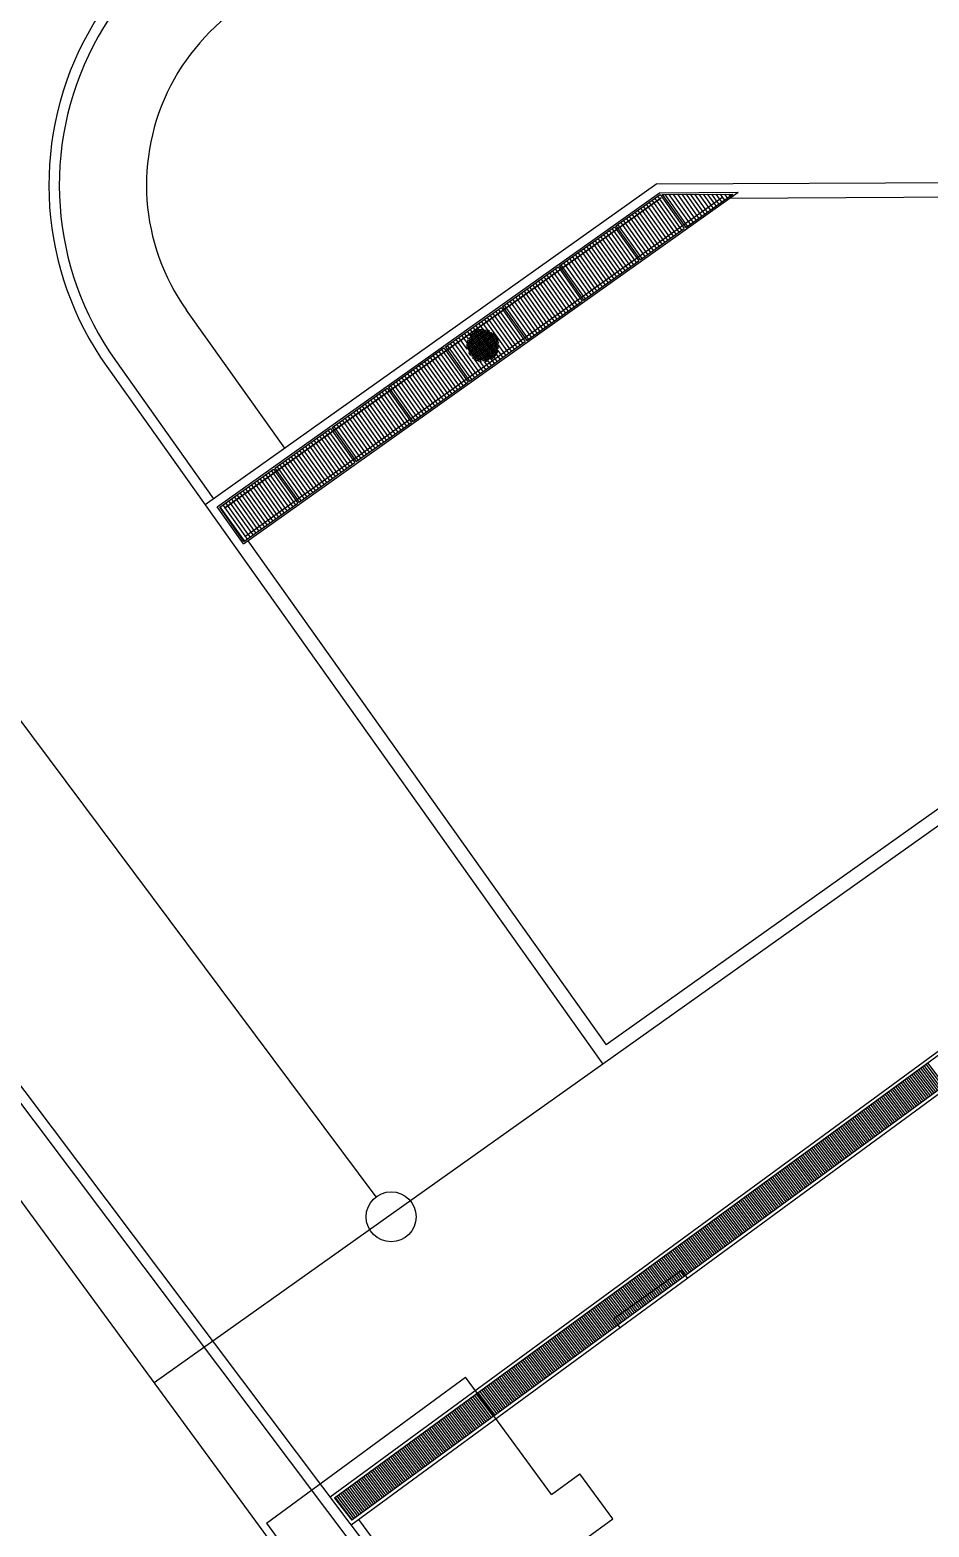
# Model space of a CAD drawing. Header units: metres. Extents: x 399 to 2240, y -1398 to 399.
# Drawn here: x 2168.47 to 2172.98, y -1037.61 to -1030.09 of the extents above; entities that cross this region are included whole.
import ezdxf

# ---------------------------------------------------------------- set-up
doc = ezdxf.new("R2010")
doc.units = ezdxf.units.M
doc.header["$MEASUREMENT"] = 0
doc.layers.add('ARQUITETURA', color=253, linetype='CONTINUOUS')

msp = doc.modelspace()

# ---------------------------------------------------------------- linework, layer by layer
at = {"layer": 'ARQUITETURA'}
for p, q in [((2170.20368, -1035.95348, 0), (2165.67214, -1029.88385, 0)), ((2164.44533, -1030.20438, 0), (2172.93398, -1041.48676, 0)), ((2164.48725, -1030.17278, 0), (2172.97619, -1041.45579, 0)), ((2171.61281, -1030.86649, 0), (2176.07075, -1030.84344, 0)), ((2171.61281, -1030.86649, 0), (2169.34499, -1032.47797, 0)), ((2169.40599, -1032.48829, 0), (2171.62687, -1030.91017, 0)), ((2169.53777, -1032.67374, 0), (2172.0225, -1030.90812, 0)), ((2171.4076, -1031.07672, 0), (2171.62969, -1030.91891, 0)), ((2171.62687, -1030.91017, 0), (2172.0225, -1030.90812, 0)), ((2171.62969, -1030.91891, 0), (2171.62972, -1030.91891, 0)), ((2171.62972, -1030.91891, 0), (2171.75135, -1031.09007, 0)), ((2171.64042, -1030.91885, 0), (2171.99488, -1030.91702, 0)), ((2171.64042, -1030.91885, 0), (2171.75848, -1031.085, 0)), ((2171.768, -1031.07824, 0), (2171.65469, -1030.91878, 0)), ((2171.78226, -1031.0681, 0), (2171.67608, -1030.91867, 0)), ((2171.79653, -1031.05796, 0), (2171.69747, -1030.91856, 0)), ((2171.79478, -1031.02529, 0), (2171.71886, -1030.91844, 0)), ((2171.80964, -1031.016, 0), (2171.74025, -1030.91833, 0)), ((2171.75848, -1031.085, 0), (2171.99488, -1030.91702, 0)), ((2171.83932, -1031.02755, 0), (2171.76163, -1030.91822, 0)), ((2171.85359, -1031.01742, 0), (2171.78302, -1030.91811, 0)), ((2171.86785, -1031.00728, 0), (2171.80441, -1030.918, 0)), ((2171.88212, -1030.99714, 0), (2171.8258, -1030.91789, 0)), ((2171.85958, -1030.93522, 0), (2171.84719, -1030.91778, 0)), ((2171.89885, -1030.96028, 0), (2171.86858, -1030.91767, 0)), ((2171.91372, -1030.95099, 0), (2171.88997, -1030.91756, 0)), ((2171.92859, -1030.9417, 0), (2171.91136, -1030.91745, 0)), ((2171.95344, -1030.94646, 0), (2171.93275, -1030.91734, 0)), ((2171.96653, -1030.93466, 0), (2171.95414, -1030.91723, 0)), ((2171.98197, -1030.92619, 0), (2171.97553, -1030.91712, 0)), ((2169.44259, -1032.49448, 0), (2171.63531, -1030.93638, 0)), ((2171.6329, -1030.93809, 0), (2169.4426, -1032.49449, 0)), ((2169.54396, -1032.63713, 0), (2171.93964, -1030.9348, 0)), ((2171.63961, -1031.16946, 0), (2171.51798, -1030.99828, 0)), ((2171.65388, -1031.15933, 0), (2171.53224, -1030.98815, 0)), ((2171.55664, -1030.99228, 0), (2171.54651, -1030.97801, 0)), ((2171.56026, -1030.99737, 0), (2171.55664, -1030.99228, 0)), ((2171.66814, -1031.14919, 0), (2171.56026, -1030.99737, 0)), ((2171.68241, -1031.13905, 0), (2171.56077, -1030.96788, 0)), ((2171.58517, -1030.972, 0), (2171.57504, -1030.95774, 0)), ((2171.58748, -1030.97525, 0), (2171.58517, -1030.972, 0)), ((2171.69667, -1031.12892, 0), (2171.58748, -1030.97525, 0)), ((2171.71094, -1031.11878, 0), (2171.5893, -1030.9476, 0)), ((2171.6137, -1030.95173, 0), (2171.60357, -1030.93747, 0)), ((2171.6147, -1030.95313, 0), (2171.6137, -1030.95173, 0)), ((2171.7252, -1031.10864, 0), (2171.6147, -1030.95313, 0)), ((2171.62797, -1030.94159, 0), (2171.61783, -1030.92733, 0)), ((2171.6283, -1030.94207, 0), (2171.62797, -1030.94159, 0)), ((2171.73947, -1031.09851, 0), (2171.6283, -1030.94207, 0)), ((2171.88399, -1030.96956, 0), (2171.85958, -1030.93522, 0)), ((2171.88625, -1030.97274, 0), (2171.88399, -1030.96956, 0)), ((2171.89638, -1030.98701, 0), (2171.88625, -1030.97274, 0)), ((2171.90051, -1030.96261, 0), (2171.89885, -1030.96028, 0)), ((2171.91065, -1030.97687, 0), (2171.90051, -1030.96261, 0)), ((2171.91478, -1030.95247, 0), (2171.91372, -1030.95099, 0)), ((2171.92491, -1030.96674, 0), (2171.91478, -1030.95247, 0)), ((2171.92904, -1030.94233, 0), (2171.92859, -1030.9417, 0)), ((2171.93918, -1030.9566, 0), (2171.92904, -1030.94233, 0)), ((2171.96771, -1030.93633, 0), (2171.96653, -1030.93466, 0)), ((2171.98028, -1030.93812, 0), (2173.39709, -1030.92956, 0)), ((2171.53976, -1031.24042, 0), (2171.41812, -1031.06924, 0)), ((2171.55402, -1031.23028, 0), (2171.43239, -1031.0591, 0)), ((2171.45679, -1031.06323, 0), (2171.44665, -1031.04897, 0)), ((2171.465, -1031.07479, 0), (2171.45679, -1031.06323, 0)), ((2171.58255, -1031.21001, 0), (2171.46092, -1031.03883, 0)), ((2171.48532, -1031.04296, 0), (2171.47518, -1031.02869, 0)), ((2171.49222, -1031.05267, 0), (2171.48532, -1031.04296, 0)), ((2171.61108, -1031.18974, 0), (2171.48945, -1031.01856, 0)), ((2171.59682, -1031.19987, 0), (2171.49222, -1031.05267, 0)), ((2171.62535, -1031.1796, 0), (2171.50371, -1031.00842, 0)), ((2171.80066, -1031.03356, 0), (2171.79478, -1031.02529, 0)), ((2171.81079, -1031.04783, 0), (2171.80066, -1031.03356, 0)), ((2171.81492, -1031.02343, 0), (2171.80964, -1031.016, 0)), ((2171.82506, -1031.03769, 0), (2171.81492, -1031.02343, 0)), ((2171.12416, -1031.27812, 0), (2171.40046, -1031.08179, 0)), ((2171.4399, -1031.31137, 0), (2171.31827, -1031.14019, 0)), ((2171.45417, -1031.30124, 0), (2171.33253, -1031.13006, 0)), ((2171.46843, -1031.2911, 0), (2171.3468, -1031.11992, 0)), ((2171.4827, -1031.28096, 0), (2171.36106, -1031.10978, 0)), ((2171.38546, -1031.11391, 0), (2171.37533, -1031.09965, 0)), ((2171.39696, -1031.13009, 0), (2171.38546, -1031.11391, 0)), ((2171.51123, -1031.26069, 0), (2171.38959, -1031.08951, 0)), ((2171.49696, -1031.27083, 0), (2171.39696, -1031.13009, 0)), ((2171.40046, -1031.08179, 0), (2171.5221, -1031.25297, 0)), ((2171.4076, -1031.07672, 0), (2171.52923, -1031.2479, 0)), ((2171.55815, -1031.20588, 0), (2171.465, -1031.07479, 0)), ((2171.52923, -1031.2479, 0), (2171.75135, -1031.09007, 0)), ((2171.32579, -1031.39246, 0), (2171.20415, -1031.22129, 0)), ((2171.34005, -1031.38233, 0), (2171.21841, -1031.21115, 0)), ((2171.35431, -1031.37219, 0), (2171.23268, -1031.20101, 0)), ((2171.36858, -1031.36206, 0), (2171.24694, -1031.19088, 0)), ((2171.38284, -1031.35192, 0), (2171.26121, -1031.18074, 0)), ((2171.39711, -1031.34178, 0), (2171.27547, -1031.1706, 0)), ((2171.41137, -1031.33165, 0), (2171.28974, -1031.16047, 0)), ((2171.42564, -1031.32151, 0), (2171.304, -1031.15033, 0)), ((2171.56829, -1031.22015, 0), (2171.55815, -1031.20588, 0)), ((2170.83822, -1031.4813, 0), (2171.11703, -1031.28319, 0)), ((2171.22593, -1031.46342, 0), (2171.10429, -1031.29224, 0)), ((2171.11703, -1031.28319, 0), (2171.23866, -1031.45437, 0)), ((2171.12416, -1031.27812, 0), (2171.2458, -1031.4493, 0)), ((2171.25446, -1031.44315, 0), (2171.13282, -1031.27197, 0)), ((2171.26873, -1031.43301, 0), (2171.14709, -1031.26183, 0)), ((2171.28299, -1031.42287, 0), (2171.16135, -1031.25169, 0)), ((2171.29726, -1031.41274, 0), (2171.17562, -1031.24156, 0)), ((2171.31152, -1031.4026, 0), (2171.18988, -1031.23142, 0)), ((2171.2458, -1031.4493, 0), (2171.5221, -1031.25297, 0)), ((2171.11181, -1031.54451, 0), (2170.99017, -1031.37333, 0)), ((2171.12608, -1031.53437, 0), (2171.00444, -1031.3632, 0)), ((2171.14034, -1031.52424, 0), (2171.0187, -1031.35306, 0)), ((2171.15461, -1031.5141, 0), (2171.03297, -1031.34292, 0)), ((2171.16887, -1031.50397, 0), (2171.04723, -1031.33279, 0)), ((2171.18314, -1031.49383, 0), (2171.0615, -1031.32265, 0)), ((2171.1974, -1031.48369, 0), (2171.07576, -1031.31251, 0)), ((2171.21167, -1031.47356, 0), (2171.09003, -1031.30238, 0)), ((2171.01196, -1031.61547, 0), (2170.89032, -1031.44429, 0)), ((2171.02622, -1031.60533, 0), (2170.90458, -1031.43415, 0)), ((2171.04049, -1031.59519, 0), (2170.91885, -1031.42401, 0)), ((2171.05475, -1031.58506, 0), (2170.93311, -1031.41388, 0)), ((2171.06902, -1031.57492, 0), (2170.94738, -1031.40374, 0)), ((2171.08328, -1031.56478, 0), (2170.96164, -1031.3936, 0)), ((2170.98605, -1031.39773, 0), (2170.97591, -1031.38347, 0)), ((2171.09755, -1031.55465, 0), (2170.98605, -1031.39773, 0)), ((2169.74442, -1032.19414, 0), (2169.25083, -1031.49952, 0)), ((2170.55158, -1031.68499, 0), (2170.83109, -1031.48637, 0)), ((2170.90197, -1031.67216, 0), (2170.79047, -1031.51524, 0)), ((2170.92637, -1031.67628, 0), (2170.80473, -1031.50511, 0)), ((2170.94063, -1031.66615, 0), (2170.819, -1031.49497, 0)), ((2170.83109, -1031.48637, 0), (2170.95273, -1031.65755, 0)), ((2170.83822, -1031.4813, 0), (2170.95986, -1031.65248, 0)), ((2170.96916, -1031.64588, 0), (2170.84752, -1031.4747, 0)), ((2170.98343, -1031.63574, 0), (2170.86179, -1031.46456, 0)), ((2170.99769, -1031.6256, 0), (2170.87605, -1031.45442, 0)), ((2170.95986, -1031.65248, 0), (2171.23866, -1031.45437, 0)), ((2170.66556, -1031.65664, 0), (2170.74721, -1031.59862, 0)), ((2170.68986, -1031.61535, 0), (2170.67635, -1031.59633, 0)), ((2170.7047, -1031.60603, 0), (2170.69061, -1031.5862, 0)), ((2170.72188, -1031.59999, 0), (2170.70488, -1031.57606, 0)), ((2170.72174, -1031.59902, 0), (2170.71151, -1031.60199, 0)), ((2170.74193, -1031.59799, 0), (2170.71914, -1031.56592, 0)), ((2170.73237, -1031.59736, 0), (2170.72174, -1031.59902, 0)), ((2170.74279, -1031.59693, 0), (2170.73237, -1031.59736, 0)), ((2170.76665, -1031.60257, 0), (2170.73341, -1031.55579, 0)), ((2170.73826, -1031.59962, 0), (2170.81451, -1031.70693, 0)), ((2170.74401, -1031.59714, 0), (2170.74279, -1031.59693, 0)), ((2170.86931, -1031.71683, 0), (2170.74767, -1031.54565, 0)), ((2170.74818, -1031.59847, 0), (2170.81607, -1031.69402, 0)), ((2170.88357, -1031.70669, 0), (2170.76194, -1031.53551, 0)), ((2170.89784, -1031.69656, 0), (2170.7762, -1031.52538, 0)), ((2170.63486, -1031.74943, 0), (2170.57649, -1031.66729, 0)), ((2170.64847, -1031.73837, 0), (2170.59076, -1031.65715, 0)), ((2170.72666, -1031.81819, 0), (2170.60502, -1031.64702, 0)), ((2170.66125, -1031.69594, 0), (2170.61929, -1031.63688, 0)), ((2170.66052, -1031.66469, 0), (2170.63355, -1031.62674, 0)), ((2170.65795, -1031.63087, 0), (2170.64782, -1031.61661, 0)), ((2170.66716, -1031.64383, 0), (2170.65795, -1031.63087, 0)), ((2170.66021, -1031.6642, 0), (2170.65942, -1031.67442, 0)), ((2170.65942, -1031.67442, 0), (2170.6595, -1031.68509, 0)), ((2170.65965, -1031.6823, 0), (2170.76768, -1031.60554, 0)), ((2170.66293, -1031.65368, 0), (2170.66021, -1031.6642, 0)), ((2170.66156, -1031.6729, 0), (2170.71881, -1031.75347, 0)), ((2170.67222, -1031.62073, 0), (2170.66208, -1031.60647, 0)), ((2170.66243, -1031.66959, 0), (2170.75869, -1031.60119, 0)), ((2170.66258, -1031.69095, 0), (2170.77667, -1031.60988, 0)), ((2170.66554, -1031.64754, 0), (2170.66293, -1031.65368, 0)), ((2170.66438, -1031.66177, 0), (2170.73, -1031.75411, 0)), ((2170.66587, -1031.69935, 0), (2170.78566, -1031.61422, 0)), ((2170.66721, -1031.65064, 0), (2170.74118, -1031.75475, 0)), ((2170.66879, -1031.708, 0), (2170.79465, -1031.61857, 0)), ((2170.66905, -1031.64343, 0), (2170.72824, -1031.60137, 0)), ((2170.67003, -1031.63951, 0), (2170.75211, -1031.75503, 0)), ((2170.67172, -1031.71665, 0), (2170.799, -1031.6262, 0)), ((2170.67725, -1031.62782, 0), (2170.67222, -1031.62073, 0)), ((2170.67321, -1031.85617, 0), (2170.95273, -1031.65755, 0)), ((2170.67764, -1031.62606, 0), (2170.67427, -1031.63113, 0)), ((2170.67501, -1031.72504, 0), (2170.80336, -1031.63384, 0)), ((2170.67539, -1031.63195, 0), (2170.76228, -1031.75424, 0)), ((2170.68248, -1031.62155, 0), (2170.67764, -1031.62606, 0)), ((2170.67924, -1031.62546, 0), (2170.70962, -1031.60387, 0)), ((2170.6805, -1031.62405, 0), (2170.77043, -1031.7506, 0)), ((2170.68221, -1031.73065, 0), (2170.80807, -1031.64123, 0)), ((2170.68737, -1031.61861, 0), (2170.77781, -1031.74589, 0)), ((2170.68942, -1031.73627, 0), (2170.81242, -1031.64886, 0)), ((2170.6945, -1031.61354, 0), (2170.78494, -1031.74082, 0)), ((2170.7023, -1031.60639, 0), (2170.69669, -1031.60984, 0)), ((2170.69698, -1031.74162, 0), (2170.81677, -1031.6565, 0)), ((2170.70163, -1031.60847, 0), (2170.79207, -1031.73575, 0)), ((2170.71151, -1031.60199, 0), (2170.7023, -1031.60639, 0)), ((2170.70419, -1031.74723, 0), (2170.81792, -1031.66642, 0)), ((2170.70901, -1031.60376, 0), (2170.79768, -1031.72855, 0)), ((2170.71893, -1031.60262, 0), (2170.80329, -1031.72134, 0)), ((2170.72859, -1031.60112, 0), (2170.8089, -1031.71414, 0)), ((2170.76164, -1031.60232, 0), (2170.81687, -1031.68004, 0)), ((2170.76353, -1031.60044, 0), (2170.76231, -1031.60023, 0)), ((2170.77323, -1031.60428, 0), (2170.76353, -1031.60044, 0)), ((2170.77373, -1031.60499, 0), (2170.77323, -1031.60428, 0)), ((2170.77789, -1031.61009, 0), (2170.81792, -1031.66642, 0)), ((2170.79115, -1031.61515, 0), (2170.78993, -1031.61495, 0)), ((2170.79865, -1031.62269, 0), (2170.79115, -1031.61515, 0)), ((2170.79439, -1031.61821, 0), (2170.79617, -1031.62071, 0)), ((2170.7974, -1031.61715, 0), (2170.79526, -1031.61867, 0)), ((2170.80545, -1031.63074, 0), (2170.79865, -1031.62269, 0)), ((2170.81081, -1031.63981, 0), (2170.80545, -1031.63074, 0)), ((2170.81547, -1031.64938, 0), (2170.81081, -1031.63981, 0)), ((2170.81698, -1031.65528, 0), (2170.81547, -1031.64938, 0)), ((2170.82027, -1031.6803, 0), (2170.81983, -1031.67364, 0)), ((2170.9121, -1031.68642, 0), (2170.90197, -1031.67216, 0)), ((2170.26636, -1031.88766, 0), (2170.54445, -1031.69006, 0)), ((2170.58401, -1031.91956, 0), (2170.46237, -1031.74838, 0)), ((2170.59827, -1031.90942, 0), (2170.47664, -1031.73824, 0)), ((2170.61254, -1031.89929, 0), (2170.4909, -1031.72811, 0)), ((2170.5153, -1031.73224, 0), (2170.50517, -1031.71797, 0)), ((2170.6268, -1031.88915, 0), (2170.5153, -1031.73224, 0)), ((2170.64107, -1031.87901, 0), (2170.51943, -1031.70783, 0)), ((2170.65533, -1031.86888, 0), (2170.5337, -1031.6977, 0)), ((2170.54445, -1031.69006, 0), (2170.66608, -1031.86124, 0)), ((2170.55158, -1031.68499, 0), (2170.67321, -1031.85617, 0)), ((2170.62016, -1031.75896, 0), (2170.56223, -1031.67742, 0)), ((2170.63503, -1031.74967, 0), (2170.63486, -1031.74943, 0)), ((2170.69813, -1031.83847, 0), (2170.63503, -1031.74967, 0)), ((2170.6499, -1031.74039, 0), (2170.64847, -1031.73837, 0)), ((2170.71239, -1031.82833, 0), (2170.6499, -1031.74039, 0)), ((2170.6595, -1031.68509, 0), (2170.6615, -1031.69547, 0)), ((2170.6615, -1031.69547, 0), (2170.66165, -1031.69644, 0)), ((2170.66228, -1031.68902, 0), (2170.70231, -1031.74535, 0)), ((2170.66776, -1031.7141, 0), (2170.66852, -1031.71516, 0)), ((2170.66852, -1031.71516, 0), (2170.67389, -1031.72423, 0)), ((2170.67314, -1031.7194, 0), (2170.67973, -1031.72867, 0)), ((2170.67389, -1031.72423, 0), (2170.67414, -1031.72458, 0)), ((2170.68657, -1031.73829, 0), (2170.68855, -1031.73957, 0)), ((2170.68855, -1031.73957, 0), (2170.69722, -1031.74574, 0)), ((2170.69722, -1031.74574, 0), (2170.70611, -1031.75069, 0)), ((2170.74092, -1031.80806, 0), (2170.69746, -1031.74689, 0)), ((2170.71175, -1031.75259, 0), (2170.81692, -1031.67785, 0)), ((2170.72502, -1031.75389, 0), (2170.81629, -1031.68904, 0)), ((2170.739, -1031.75469, 0), (2170.81565, -1031.70022, 0)), ((2170.75333, -1031.75523, 0), (2170.8061, -1031.71774, 0)), ((2170.78004, -1031.74752, 0), (2170.78646, -1031.74296, 0)), ((2170.79798, -1031.76751, 0), (2170.78298, -1031.74639, 0)), ((2170.78646, -1031.74296, 0), (2170.79476, -1031.73652, 0)), ((2170.79476, -1031.73652, 0), (2170.8017, -1031.72891, 0)), ((2170.81225, -1031.75738, 0), (2170.79666, -1031.73544, 0)), ((2170.8017, -1031.72891, 0), (2170.80787, -1031.72024, 0)), ((2170.80787, -1031.72024, 0), (2170.81318, -1031.7111, 0)), ((2170.82651, -1031.74724, 0), (2170.80801, -1031.72121, 0)), ((2170.81318, -1031.7111, 0), (2170.81589, -1031.70434, 0)), ((2170.84078, -1031.7371, 0), (2170.81649, -1031.70293, 0)), ((2170.8196, -1031.68615, 0), (2170.82027, -1031.6803, 0)), ((2170.85504, -1031.72697, 0), (2170.82031, -1031.67808, 0)), ((2168.8514, -1031.78335, 0), (2169.34499, -1032.47797, 0)), ((2168.8942, -1031.75294, 0), (2169.38778, -1032.44756, 0)), ((2170.48415, -1031.99051, 0), (2170.36252, -1031.81933, 0)), ((2170.49842, -1031.98038, 0), (2170.37678, -1031.8092, 0)), ((2170.51268, -1031.97024, 0), (2170.39105, -1031.79906, 0)), ((2170.52695, -1031.9601, 0), (2170.40531, -1031.78893, 0)), ((2170.54121, -1031.94997, 0), (2170.41958, -1031.77879, 0)), ((2170.55548, -1031.93983, 0), (2170.43384, -1031.76865, 0)), ((2170.56974, -1031.92969, 0), (2170.44811, -1031.75852, 0)), ((2170.68386, -1031.8486, 0), (2170.62125, -1031.76049, 0)), ((2170.70611, -1031.75069, 0), (2170.71617, -1031.75428, 0)), ((2170.71617, -1031.75428, 0), (2170.72608, -1031.7569, 0)), ((2170.72608, -1031.7569, 0), (2170.73192, -1031.75757, 0)), ((2170.75519, -1031.79792, 0), (2170.72673, -1031.75787, 0)), ((2170.76945, -1031.78779, 0), (2170.74861, -1031.75846, 0)), ((2170.75073, -1031.75762, 0), (2170.7576, -1031.75596, 0)), ((2170.7576, -1031.75596, 0), (2170.76254, -1031.7546, 0)), ((2170.78372, -1031.77765, 0), (2170.76705, -1031.75419, 0)), ((2169.98221, -1032.08958, 0), (2170.25922, -1031.89273, 0)), ((2170.37004, -1032.0716, 0), (2170.2484, -1031.90043, 0)), ((2170.25922, -1031.89273, 0), (2170.38086, -1032.06391, 0)), ((2170.26636, -1031.88766, 0), (2170.38799, -1032.05884, 0)), ((2170.39856, -1032.05133, 0), (2170.27693, -1031.88015, 0)), ((2170.41283, -1032.0412, 0), (2170.29119, -1031.87002, 0)), ((2170.42709, -1032.03106, 0), (2170.30546, -1031.85988, 0)), ((2170.32986, -1031.86401, 0), (2170.31972, -1031.84974, 0)), ((2170.43122, -1032.00666, 0), (2170.32986, -1031.86401, 0)), ((2170.45562, -1032.01079, 0), (2170.33399, -1031.83961, 0)), ((2170.46989, -1032.00065, 0), (2170.34825, -1031.82947, 0)), ((2170.38799, -1032.05884, 0), (2170.66608, -1031.86124, 0)), ((2170.27018, -1032.14256, 0), (2170.14854, -1031.97138, 0)), ((2170.28445, -1032.13242, 0), (2170.16281, -1031.96124, 0)), ((2170.18721, -1031.96537, 0), (2170.17707, -1031.95111, 0)), ((2170.21872, -1032.00971, 0), (2170.18721, -1031.96537, 0)), ((2170.31298, -1032.11215, 0), (2170.19134, -1031.94097, 0)), ((2170.32724, -1032.10201, 0), (2170.2056, -1031.93083, 0)), ((2170.34151, -1032.09188, 0), (2170.21987, -1031.9207, 0)), ((2170.35577, -1032.08174, 0), (2170.23413, -1031.91056, 0)), ((2170.17033, -1032.21351, 0), (2170.04869, -1032.04234, 0)), ((2170.18459, -1032.20338, 0), (2170.06295, -1032.0322, 0)), ((2170.19886, -1032.19324, 0), (2170.07722, -1032.02206, 0)), ((2170.21312, -1032.18311, 0), (2170.09148, -1032.01193, 0)), ((2170.22739, -1032.17297, 0), (2170.10575, -1032.00179, 0)), ((2170.24165, -1032.16283, 0), (2170.12001, -1031.99165, 0)), ((2170.25592, -1032.1527, 0), (2170.13428, -1031.98152, 0)), ((2170.28857, -1032.10802, 0), (2170.21872, -1032.00971, 0)), ((2170.44136, -1032.02092, 0), (2170.43122, -1032.00666, 0)), ((2169.69556, -1032.29326, 0), (2169.97507, -1032.09465, 0)), ((2170.05621, -1032.29461, 0), (2169.93457, -1032.12343, 0)), ((2170.07047, -1032.28447, 0), (2169.94883, -1032.11329, 0)), ((2170.08474, -1032.27433, 0), (2169.9631, -1032.10315, 0)), ((2169.97507, -1032.09465, 0), (2170.09671, -1032.26582, 0)), ((2169.98221, -1032.08958, 0), (2170.10384, -1032.26076, 0)), ((2170.00177, -1032.09715, 0), (2169.99163, -1032.08288, 0)), ((2170.11327, -1032.25406, 0), (2170.00177, -1032.09715, 0)), ((2170.12753, -1032.24392, 0), (2170.00589, -1032.07274, 0)), ((2170.1418, -1032.23379, 0), (2170.02016, -1032.06261, 0)), ((2170.15606, -1032.22365, 0), (2170.03442, -1032.05247, 0)), ((2170.10384, -1032.26076, 0), (2170.38086, -1032.06391, 0)), ((2170.29871, -1032.12229, 0), (2170.28857, -1032.10802, 0)), ((2169.95635, -1032.36556, 0), (2169.83472, -1032.19438, 0)), ((2169.85912, -1032.19851, 0), (2169.84898, -1032.18425, 0)), ((2169.94081, -1032.31348, 0), (2169.85912, -1032.19851, 0)), ((2169.98488, -1032.34529, 0), (2169.86325, -1032.17411, 0)), ((2169.99915, -1032.33515, 0), (2169.87751, -1032.16397, 0)), ((2170.01341, -1032.32502, 0), (2169.89177, -1032.15384, 0)), ((2170.02768, -1032.31488, 0), (2169.90604, -1032.1437, 0)), ((2170.04194, -1032.30474, 0), (2169.9203, -1032.13356, 0)), ((2169.84223, -1032.44665, 0), (2169.7206, -1032.27547, 0)), ((2169.8565, -1032.43652, 0), (2169.73486, -1032.26534, 0)), ((2169.87076, -1032.42638, 0), (2169.74913, -1032.2552, 0)), ((2169.88503, -1032.41624, 0), (2169.76339, -1032.24506, 0)), ((2169.89929, -1032.40611, 0), (2169.77766, -1032.23493, 0)), ((2169.91356, -1032.39597, 0), (2169.79192, -1032.22479, 0)), ((2169.92782, -1032.38583, 0), (2169.80619, -1032.21465, 0)), ((2169.8172, -1032.46444, 0), (2170.09671, -1032.26582, 0)), ((2169.94209, -1032.3757, 0), (2169.82045, -1032.20452, 0)), ((2169.41819, -1032.49036, 0), (2169.68843, -1032.29833, 0)), ((2169.74238, -1032.51761, 0), (2169.62074, -1032.34643, 0)), ((2169.75664, -1032.50747, 0), (2169.63501, -1032.33629, 0)), ((2169.77091, -1032.49733, 0), (2169.64927, -1032.32616, 0)), ((2169.78517, -1032.4872, 0), (2169.66354, -1032.31602, 0)), ((2169.79944, -1032.47706, 0), (2169.6778, -1032.30588, 0)), ((2169.68843, -1032.29833, 0), (2169.81006, -1032.46951, 0)), ((2169.69556, -1032.29326, 0), (2169.8172, -1032.46444, 0)), ((2169.81783, -1032.44252, 0), (2169.70633, -1032.28561, 0)), ((2169.96048, -1032.34116, 0), (2169.94081, -1032.31348, 0)), ((2169.97062, -1032.35542, 0), (2169.96048, -1032.34116, 0)), ((2177.01664, -1032.29517, 0), (2169.97242, -1037.46311, 0)), ((2177.01267, -1032.31978, 0), (2169.99512, -1037.46816, 0)), ((2169.53102, -1032.43165, 0), (2169.52089, -1032.41738, 0)), ((2169.54529, -1032.42151, 0), (2169.53515, -1032.40725, 0)), ((2169.54963, -1032.42763, 0), (2169.54529, -1032.42151, 0)), ((2169.67105, -1032.56829, 0), (2169.54942, -1032.39711, 0)), ((2169.68532, -1032.55815, 0), (2169.56368, -1032.38697, 0)), ((2169.58808, -1032.3911, 0), (2169.57795, -1032.37684, 0)), ((2169.59424, -1032.39977, 0), (2169.58808, -1032.3911, 0)), ((2169.71385, -1032.53788, 0), (2169.59221, -1032.3667, 0)), ((2169.69958, -1032.54802, 0), (2169.59424, -1032.39977, 0)), ((2169.72811, -1032.52774, 0), (2169.60648, -1032.35656, 0)), ((2169.34499, -1032.47797, 0), (2171.34191, -1035.28823, 0)), ((2169.53777, -1032.67374, 0), (2169.40599, -1032.48829, 0)), ((2169.53983, -1032.66154, 0), (2169.41819, -1032.49036, 0)), ((2169.54267, -1032.65952, 0), (2169.42103, -1032.48834, 0)), ((2169.44543, -1032.49247, 0), (2169.4353, -1032.4782, 0)), ((2169.44555, -1032.49264, 0), (2169.44543, -1032.49247, 0)), ((2169.54616, -1032.63422, 0), (2169.44555, -1032.49264, 0)), ((2169.55977, -1032.62316, 0), (2169.44956, -1032.46807, 0)), ((2169.58546, -1032.62911, 0), (2169.46383, -1032.45793, 0)), ((2169.59973, -1032.61897, 0), (2169.47809, -1032.44779, 0)), ((2169.50249, -1032.45192, 0), (2169.49236, -1032.43766, 0)), ((2169.50503, -1032.45549, 0), (2169.50249, -1032.45192, 0)), ((2169.61399, -1032.60884, 0), (2169.50503, -1032.45549, 0)), ((2169.62826, -1032.5987, 0), (2169.50662, -1032.42752, 0)), ((2169.62781, -1032.56786, 0), (2169.53102, -1032.43165, 0)), ((2169.53983, -1032.66154, 0), (2169.81006, -1032.46951, 0)), ((2169.65679, -1032.57843, 0), (2169.54963, -1032.42763, 0)), ((2169.82797, -1032.45679, 0), (2169.81783, -1032.44252, 0)), ((2177.11802, -1032.43783, 0), (2170.07763, -1037.60297, 0)), ((2177.09377, -1032.43392, 0), (2170.08101, -1037.57879, 0)), ((2169.63239, -1032.5743, 0), (2169.62781, -1032.56786, 0)), ((2169.64252, -1032.58856, 0), (2169.63239, -1032.5743, 0)), ((2169.5468, -1032.63512, 0), (2169.54616, -1032.63422, 0)), ((2169.55693, -1032.64938, 0), (2169.5468, -1032.63512, 0)), ((2169.56106, -1032.62498, 0), (2169.55977, -1032.62316, 0)), ((2169.5712, -1032.63924, 0), (2169.56106, -1032.62498, 0)), ((2169.55916, -1032.65853, 0), (2171.35843, -1035.19062, 0)), ((2174.72503, -1032.79837, 0), (2171.35843, -1035.19062, 0)), ((2174.76558, -1032.85543, 0), (2171.34191, -1035.28823, 0)), ((2172.97418, -1035.2826, 0), (2173.05818, -1035.39461, 0)), ((2167.93309, -1035.31271, 0), (2172.31187, -1041.28124, 0)), ((2171.34191, -1035.28823, 0), (2169.0894, -1036.88883, 0)), ((2172.87561, -1035.35491, 0), (2172.95961, -1035.46692, 0)), ((2172.88457, -1035.34834, 0), (2172.96857, -1035.46034, 0)), ((2172.89353, -1035.34176, 0), (2172.97753, -1035.45377, 0)), ((2172.90249, -1035.33519, 0), (2172.98649, -1035.4472, 0)), ((2172.91145, -1035.32861, 0), (2172.99546, -1035.44062, 0)), ((2172.92041, -1035.32204, 0), (2173.00442, -1035.43405, 0)), ((2172.92937, -1035.31547, 0), (2173.01338, -1035.42748, 0)), ((2172.93833, -1035.30889, 0), (2173.02234, -1035.4209, 0)), ((2172.94729, -1035.30232, 0), (2173.0313, -1035.41433, 0)), ((2172.95626, -1035.29575, 0), (2173.04026, -1035.40775, 0)), ((2172.96522, -1035.28917, 0), (2173.04922, -1035.40118, 0)), ((2172.76809, -1035.43379, 0), (2172.85209, -1035.5458, 0)), ((2172.77705, -1035.42722, 0), (2172.86105, -1035.53923, 0)), ((2172.78601, -1035.42065, 0), (2172.87001, -1035.53266, 0)), ((2172.79497, -1035.41407, 0), (2172.87897, -1035.52608, 0)), ((2172.80393, -1035.4075, 0), (2172.88793, -1035.51951, 0)), ((2172.81289, -1035.40093, 0), (2172.89689, -1035.51293, 0)), ((2172.82185, -1035.39435, 0), (2172.90585, -1035.50636, 0)), ((2172.83081, -1035.38778, 0), (2172.91481, -1035.49979, 0)), ((2172.83977, -1035.3812, 0), (2172.92377, -1035.49321, 0)), ((2172.84873, -1035.37463, 0), (2172.93273, -1035.48664, 0)), ((2172.85769, -1035.36806, 0), (2172.94169, -1035.48007, 0)), ((2172.86665, -1035.36148, 0), (2172.95065, -1035.47349, 0)), ((2172.66952, -1035.5061, 0), (2172.75353, -1035.61811, 0)), ((2172.67848, -1035.49953, 0), (2172.76249, -1035.61154, 0)), ((2172.68744, -1035.49296, 0), (2172.77145, -1035.60497, 0)), ((2172.69641, -1035.48638, 0), (2172.78041, -1035.59839, 0)), ((2172.70537, -1035.47981, 0), (2172.78937, -1035.59182, 0)), ((2172.71433, -1035.47324, 0), (2172.79833, -1035.58524, 0)), ((2172.72329, -1035.46666, 0), (2172.80729, -1035.57867, 0)), ((2172.73225, -1035.46009, 0), (2172.81625, -1035.5721, 0)), ((2172.74121, -1035.45352, 0), (2172.82521, -1035.56552, 0)), ((2172.75017, -1035.44694, 0), (2172.83417, -1035.55895, 0)), ((2172.75913, -1035.44037, 0), (2172.84313, -1035.55238, 0)), ((2172.562, -1035.58499, 0), (2172.646, -1035.697, 0)), ((2172.57096, -1035.57842, 0), (2172.65496, -1035.69042, 0)), ((2172.57992, -1035.57184, 0), (2172.66392, -1035.68385, 0)), ((2172.58888, -1035.56527, 0), (2172.67288, -1035.67728, 0)), ((2172.59784, -1035.55869, 0), (2172.68184, -1035.6707, 0)), ((2172.6068, -1035.55212, 0), (2172.6908, -1035.66413, 0)), ((2172.61576, -1035.54555, 0), (2172.69976, -1035.65756, 0)), ((2172.62472, -1035.53897, 0), (2172.70872, -1035.65098, 0)), ((2172.63368, -1035.5324, 0), (2172.71768, -1035.64441, 0)), ((2172.64264, -1035.52583, 0), (2172.72664, -1035.63783, 0)), ((2172.6516, -1035.51925, 0), (2172.73561, -1035.63126, 0)), ((2172.66056, -1035.51268, 0), (2172.74457, -1035.62469, 0)), ((2172.46344, -1035.6573, 0), (2172.54744, -1035.76931, 0)), ((2172.4724, -1035.65073, 0), (2172.5564, -1035.76273, 0)), ((2172.48136, -1035.64415, 0), (2172.56536, -1035.75616, 0)), ((2172.49032, -1035.63758, 0), (2172.57432, -1035.74959, 0)), ((2172.49928, -1035.63101, 0), (2172.58328, -1035.74301, 0)), ((2172.50824, -1035.62443, 0), (2172.59224, -1035.73644, 0)), ((2172.5172, -1035.61786, 0), (2172.6012, -1035.72987, 0)), ((2172.52616, -1035.61128, 0), (2172.61016, -1035.72329, 0)), ((2172.53512, -1035.60471, 0), (2172.61912, -1035.71672, 0)), ((2172.54408, -1035.59814, 0), (2172.62808, -1035.71015, 0)), ((2172.55304, -1035.59156, 0), (2172.63704, -1035.70357, 0)), ((2172.35591, -1035.73618, 0), (2172.43991, -1035.84819, 0)), ((2172.36487, -1035.72961, 0), (2172.44887, -1035.84162, 0)), ((2172.37383, -1035.72304, 0), (2172.45783, -1035.83505, 0)), ((2172.38279, -1035.71646, 0), (2172.46679, -1035.82847, 0)), ((2172.39175, -1035.70989, 0), (2172.47576, -1035.8219, 0)), ((2172.40071, -1035.70332, 0), (2172.48472, -1035.81532, 0)), ((2172.40967, -1035.69674, 0), (2172.49368, -1035.80875, 0)), ((2172.41863, -1035.69017, 0), (2172.50264, -1035.80218, 0)), ((2172.42759, -1035.68359, 0), (2172.5116, -1035.7956, 0)), ((2172.43656, -1035.67702, 0), (2172.52056, -1035.78903, 0)), ((2172.44552, -1035.67045, 0), (2172.52952, -1035.78246, 0)), ((2172.45448, -1035.66387, 0), (2172.53848, -1035.77588, 0)), ((2172.25735, -1035.8085, 0), (2172.34135, -1035.9205, 0)), ((2172.26631, -1035.80192, 0), (2172.35031, -1035.91393, 0)), ((2172.27527, -1035.79535, 0), (2172.35927, -1035.90736, 0)), ((2172.28423, -1035.78877, 0), (2172.36823, -1035.90078, 0)), ((2172.29319, -1035.7822, 0), (2172.37719, -1035.89421, 0)), ((2172.30215, -1035.77563, 0), (2172.38615, -1035.88764, 0)), ((2172.31111, -1035.76905, 0), (2172.39511, -1035.88106, 0)), ((2172.32007, -1035.76248, 0), (2172.40407, -1035.87449, 0)), ((2172.32903, -1035.75591, 0), (2172.41303, -1035.86791, 0)), ((2172.33799, -1035.74933, 0), (2172.42199, -1035.86134, 0)), ((2172.34695, -1035.74276, 0), (2172.43095, -1035.85477, 0)), ((2172.15878, -1035.88081, 0), (2172.24279, -1035.99281, 0)), ((2172.16774, -1035.87423, 0), (2172.25175, -1035.98624, 0)), ((2172.17671, -1035.86766, 0), (2172.26071, -1035.97967, 0)), ((2172.18567, -1035.86108, 0), (2172.26967, -1035.97309, 0)), ((2172.19463, -1035.85451, 0), (2172.27863, -1035.96652, 0)), ((2172.20359, -1035.84794, 0), (2172.28759, -1035.95995, 0)), ((2172.21255, -1035.84136, 0), (2172.29655, -1035.95337, 0)), ((2172.22151, -1035.83479, 0), (2172.30551, -1035.9468, 0)), ((2172.23047, -1035.82822, 0), (2172.31447, -1035.94022, 0)), ((2172.23943, -1035.82164, 0), (2172.32343, -1035.93365, 0)), ((2172.24839, -1035.81507, 0), (2172.33239, -1035.92708, 0)), ((2172.05126, -1035.95969, 0), (2172.13526, -1036.0717, 0)), ((2172.06022, -1035.95312, 0), (2172.14422, -1036.06512, 0)), ((2172.06918, -1035.94654, 0), (2172.15318, -1036.05855, 0)), ((2172.07814, -1035.93997, 0), (2172.16214, -1036.05198, 0)), ((2172.0871, -1035.9334, 0), (2172.1711, -1036.0454, 0)), ((2172.09606, -1035.92682, 0), (2172.18006, -1036.03883, 0)), ((2172.10502, -1035.92025, 0), (2172.18902, -1036.03226, 0)), ((2172.11398, -1035.91367, 0), (2172.19798, -1036.02568, 0)), ((2172.12294, -1035.9071, 0), (2172.20694, -1036.01911, 0)), ((2172.1319, -1035.90053, 0), (2172.21591, -1036.01254, 0)), ((2172.14086, -1035.89395, 0), (2172.22487, -1036.00596, 0)), ((2172.14982, -1035.88738, 0), (2172.23383, -1035.99939, 0)), ((2171.9527, -1036.032, 0), (2172.0367, -1036.14401, 0)), ((2171.96166, -1036.02543, 0), (2172.04566, -1036.13744, 0)), ((2171.97062, -1036.01885, 0), (2172.05462, -1036.13086, 0)), ((2171.97958, -1036.01228, 0), (2172.06358, -1036.12429, 0)), ((2171.98854, -1036.00571, 0), (2172.07254, -1036.11771, 0)), ((2171.9975, -1035.99913, 0), (2172.0815, -1036.11114, 0)), ((2172.00646, -1035.99256, 0), (2172.09046, -1036.10457, 0)), ((2172.01542, -1035.98599, 0), (2172.09942, -1036.09799, 0)), ((2172.02438, -1035.97941, 0), (2172.10838, -1036.09142, 0)), ((2172.03334, -1035.97284, 0), (2172.11734, -1036.08485, 0)), ((2172.0423, -1035.96626, 0), (2172.1263, -1036.07827, 0)), ((2171.84517, -1036.11089, 0), (2171.92917, -1036.22289, 0)), ((2171.85413, -1036.10431, 0), (2171.93813, -1036.21632, 0)), ((2171.86309, -1036.09774, 0), (2171.94709, -1036.20975, 0)), ((2171.87205, -1036.09116, 0), (2171.95606, -1036.20317, 0)), ((2171.88101, -1036.08459, 0), (2171.96502, -1036.1966, 0)), ((2171.88997, -1036.07802, 0), (2171.97398, -1036.19003, 0)), ((2171.89893, -1036.07144, 0), (2171.98294, -1036.18345, 0)), ((2171.90789, -1036.06487, 0), (2171.9919, -1036.17688, 0)), ((2171.91686, -1036.0583, 0), (2172.00086, -1036.1703, 0)), ((2171.92582, -1036.05172, 0), (2172.00982, -1036.16373, 0)), ((2171.93478, -1036.04515, 0), (2172.01878, -1036.15716, 0)), ((2171.94374, -1036.03857, 0), (2172.02774, -1036.15058, 0)), ((2171.74661, -1036.1832, 0), (2171.83061, -1036.2952, 0)), ((2171.75557, -1036.17662, 0), (2171.83957, -1036.28863, 0)), ((2171.76453, -1036.17005, 0), (2171.84853, -1036.28206, 0)), ((2171.77349, -1036.16348, 0), (2171.85749, -1036.27548, 0)), ((2171.78245, -1036.1569, 0), (2171.86645, -1036.26891, 0)), ((2171.79141, -1036.15033, 0), (2171.87541, -1036.26234, 0)), ((2171.80037, -1036.14375, 0), (2171.88437, -1036.25576, 0)), ((2171.80933, -1036.13718, 0), (2171.89333, -1036.24919, 0)), ((2171.81829, -1036.13061, 0), (2171.90229, -1036.24261, 0)), ((2171.82725, -1036.12403, 0), (2171.91125, -1036.23604, 0)), ((2171.83621, -1036.11746, 0), (2171.92021, -1036.22947, 0)), ((2171.63908, -1036.26208, 0), (2171.72309, -1036.37409, 0)), ((2171.64804, -1036.25551, 0), (2171.73205, -1036.36752, 0)), ((2171.65701, -1036.24893, 0), (2171.74101, -1036.36094, 0)), ((2171.66597, -1036.24236, 0), (2171.74997, -1036.35437, 0)), ((2171.67493, -1036.23579, 0), (2171.75893, -1036.34779, 0)), ((2171.68389, -1036.22921, 0), (2171.76789, -1036.34122, 0)), ((2171.69285, -1036.22264, 0), (2171.77685, -1036.33465, 0)), ((2171.70181, -1036.21606, 0), (2171.78581, -1036.32807, 0)), ((2171.71077, -1036.20949, 0), (2171.79477, -1036.3215, 0)), ((2171.71973, -1036.20292, 0), (2171.80373, -1036.31493, 0)), ((2171.72869, -1036.19634, 0), (2171.81269, -1036.30835, 0)), ((2171.73765, -1036.18977, 0), (2171.82165, -1036.30178, 0)), ((2171.73797, -1036.32495, 0), (2171.39556, -1036.56825, 0)), ((2171.54052, -1036.33439, 0), (2171.62452, -1036.4464, 0)), ((2171.54948, -1036.32782, 0), (2171.63348, -1036.43983, 0)), ((2171.55844, -1036.32124, 0), (2171.64244, -1036.43325, 0)), ((2171.5674, -1036.31467, 0), (2171.6514, -1036.42668, 0)), ((2171.57636, -1036.3081, 0), (2171.66036, -1036.4201, 0)), ((2171.58532, -1036.30152, 0), (2171.66932, -1036.41353, 0)), ((2171.59428, -1036.29495, 0), (2171.67828, -1036.40696, 0)), ((2171.60324, -1036.28838, 0), (2171.68724, -1036.40038, 0)), ((2171.6122, -1036.2818, 0), (2171.69621, -1036.39381, 0)), ((2171.62116, -1036.27523, 0), (2171.70517, -1036.38724, 0)), ((2171.63012, -1036.26865, 0), (2171.71413, -1036.38066, 0)), ((2171.73797, -1036.32495, 0), (2171.76655, -1036.36391, 0)), ((2171.44196, -1036.4067, 0), (2171.52596, -1036.51871, 0)), ((2171.45092, -1036.40013, 0), (2171.53492, -1036.51214, 0)), ((2171.45988, -1036.39355, 0), (2171.54388, -1036.50556, 0)), ((2171.46884, -1036.38698, 0), (2171.55284, -1036.49899, 0)), ((2171.4778, -1036.38041, 0), (2171.5618, -1036.49242, 0)), ((2171.48676, -1036.37383, 0), (2171.57076, -1036.48584, 0)), ((2171.49572, -1036.36726, 0), (2171.57972, -1036.47927, 0)), ((2171.50468, -1036.36069, 0), (2171.58868, -1036.47269, 0)), ((2171.51364, -1036.35411, 0), (2171.59764, -1036.46612, 0)), ((2171.5226, -1036.34754, 0), (2171.6066, -1036.45955, 0)), ((2171.53156, -1036.34097, 0), (2171.61556, -1036.45297, 0)), ((2171.33443, -1036.48559, 0), (2171.41843, -1036.59759, 0)), ((2171.34339, -1036.47901, 0), (2171.42739, -1036.59102, 0)), ((2171.35235, -1036.47244, 0), (2171.43636, -1036.58445, 0)), ((2171.36131, -1036.46587, 0), (2171.44532, -1036.57787, 0)), ((2171.37027, -1036.45929, 0), (2171.45428, -1036.5713, 0)), ((2171.37923, -1036.45272, 0), (2171.46324, -1036.56473, 0)), ((2171.38819, -1036.44614, 0), (2171.4722, -1036.55815, 0)), ((2171.39716, -1036.43957, 0), (2171.48116, -1036.55158, 0)), ((2171.40612, -1036.433, 0), (2171.49012, -1036.54501, 0)), ((2171.41508, -1036.42642, 0), (2171.49908, -1036.53843, 0)), ((2171.42404, -1036.41985, 0), (2171.50804, -1036.53186, 0)), ((2171.433, -1036.41328, 0), (2171.517, -1036.52528, 0)), ((2171.23587, -1036.5579, 0), (2171.31987, -1036.66991, 0)), ((2171.24483, -1036.55132, 0), (2171.32883, -1036.66333, 0)), ((2171.25379, -1036.54475, 0), (2171.33779, -1036.65676, 0)), ((2171.26275, -1036.53818, 0), (2171.34675, -1036.65018, 0)), ((2171.27171, -1036.5316, 0), (2171.35571, -1036.64361, 0)), ((2171.28067, -1036.52503, 0), (2171.36467, -1036.63704, 0)), ((2171.28963, -1036.51846, 0), (2171.37363, -1036.63046, 0)), ((2171.29859, -1036.51188, 0), (2171.38259, -1036.62389, 0)), ((2171.30755, -1036.50531, 0), (2171.39155, -1036.61732, 0)), ((2171.31651, -1036.49873, 0), (2171.40051, -1036.61074, 0)), ((2171.32547, -1036.49216, 0), (2171.40947, -1036.60417, 0)), ((2171.12834, -1036.63678, 0), (2171.21235, -1036.74879, 0)), ((2171.13731, -1036.63021, 0), (2171.22131, -1036.74222, 0)), ((2171.14627, -1036.62363, 0), (2171.23027, -1036.73564, 0)), ((2171.15523, -1036.61706, 0), (2171.23923, -1036.72907, 0)), ((2171.16419, -1036.61049, 0), (2171.24819, -1036.7225, 0)), ((2171.17315, -1036.60391, 0), (2171.25715, -1036.71592, 0)), ((2171.18211, -1036.59734, 0), (2171.26611, -1036.70935, 0)), ((2171.19107, -1036.59077, 0), (2171.27507, -1036.70277, 0)), ((2171.20003, -1036.58419, 0), (2171.28403, -1036.6962, 0)), ((2171.20899, -1036.57762, 0), (2171.29299, -1036.68963, 0)), ((2171.21795, -1036.57104, 0), (2171.30195, -1036.68305, 0)), ((2171.22691, -1036.56447, 0), (2171.31091, -1036.67648, 0)), ((2171.39556, -1036.56825, 0), (2171.42791, -1036.61235, 0)), ((2171.02978, -1036.70909, 0), (2171.11378, -1036.8211, 0)), ((2171.03874, -1036.70252, 0), (2171.12274, -1036.81453, 0)), ((2171.0477, -1036.69594, 0), (2171.1317, -1036.80795, 0)), ((2171.05666, -1036.68937, 0), (2171.14066, -1036.80138, 0)), ((2171.06562, -1036.6828, 0), (2171.14962, -1036.79481, 0)), ((2171.07458, -1036.67622, 0), (2171.15858, -1036.78823, 0)), ((2171.08354, -1036.66965, 0), (2171.16754, -1036.78166, 0)), ((2171.0925, -1036.66308, 0), (2171.17651, -1036.77508, 0)), ((2171.10146, -1036.6565, 0), (2171.18547, -1036.76851, 0)), ((2171.11042, -1036.64993, 0), (2171.19443, -1036.76194, 0)), ((2171.11938, -1036.64336, 0), (2171.20339, -1036.75536, 0)), ((2170.92226, -1036.78798, 0), (2171.00626, -1036.89999, 0)), ((2170.93122, -1036.7814, 0), (2171.01522, -1036.89341, 0)), ((2170.94018, -1036.77483, 0), (2171.02418, -1036.88684, 0)), ((2170.94914, -1036.76826, 0), (2171.03314, -1036.88026, 0)), ((2170.9581, -1036.76168, 0), (2171.0421, -1036.87369, 0)), ((2170.96706, -1036.75511, 0), (2171.05106, -1036.86712, 0)), ((2170.97602, -1036.74853, 0), (2171.06002, -1036.86054, 0)), ((2170.98498, -1036.74196, 0), (2171.06898, -1036.85397, 0)), ((2170.99394, -1036.73539, 0), (2171.07794, -1036.8474, 0)), ((2171.0029, -1036.72881, 0), (2171.0869, -1036.84082, 0)), ((2171.01186, -1036.72224, 0), (2171.09586, -1036.83425, 0)), ((2171.02082, -1036.71567, 0), (2171.10482, -1036.82767, 0)), ((2169.65259, -1037.59338, 0), (2170.65246, -1036.85982, 0)), ((2171.08517, -1037.44961, 0), (2170.65246, -1036.85982, 0)), ((2170.82369, -1036.86029, 0), (2170.90769, -1036.9723, 0)), ((2170.83265, -1036.85371, 0), (2170.91666, -1036.96572, 0)), ((2170.84161, -1036.84714, 0), (2170.92562, -1036.95915, 0)), ((2170.85057, -1036.84057, 0), (2170.93458, -1036.95257, 0)), ((2170.85953, -1036.83399, 0), (2170.94354, -1036.946, 0)), ((2170.86849, -1036.82742, 0), (2170.9525, -1036.93943, 0)), ((2170.87746, -1036.82085, 0), (2170.96146, -1036.93285, 0)), ((2170.88642, -1036.81427, 0), (2170.97042, -1036.92628, 0)), ((2170.89538, -1036.8077, 0), (2170.97938, -1036.91971, 0)), ((2170.90434, -1036.80112, 0), (2170.98834, -1036.91313, 0)), ((2170.9133, -1036.79455, 0), (2170.9973, -1036.90656, 0)), ((2170.71617, -1036.93917, 0), (2170.80017, -1037.05118, 0)), ((2170.72513, -1036.9326, 0), (2170.80913, -1037.04461, 0)), ((2170.73409, -1036.92602, 0), (2170.81809, -1037.03803, 0)), ((2170.74305, -1036.91945, 0), (2170.82705, -1037.03146, 0)), ((2170.75201, -1036.91288, 0), (2170.83601, -1037.02489, 0)), ((2170.76097, -1036.9063, 0), (2170.84497, -1037.01831, 0)), ((2170.76993, -1036.89973, 0), (2170.85393, -1037.01174, 0)), ((2170.77889, -1036.89316, 0), (2170.86289, -1037.00516, 0)), ((2170.78785, -1036.88658, 0), (2170.87185, -1036.99859, 0)), ((2170.79681, -1036.88001, 0), (2170.88081, -1036.99202, 0)), ((2170.80577, -1036.87343, 0), (2170.88977, -1036.98544, 0)), ((2170.81473, -1036.86686, 0), (2170.89873, -1036.97887, 0)), ((2170.61721, -1037.01177, 0), (2170.70121, -1037.12378, 0)), ((2170.62617, -1037.0052, 0), (2170.71017, -1037.11721, 0)), ((2170.63513, -1036.99863, 0), (2170.71913, -1037.11063, 0)), ((2170.64409, -1036.99205, 0), (2170.72809, -1037.10406, 0)), ((2170.65305, -1036.98548, 0), (2170.73705, -1037.09749, 0)), ((2170.66201, -1036.97891, 0), (2170.74601, -1037.09091, 0)), ((2170.67097, -1036.97233, 0), (2170.75497, -1037.08434, 0)), ((2170.67993, -1036.96576, 0), (2170.76393, -1037.07777, 0)), ((2170.68889, -1036.95918, 0), (2170.77289, -1037.07119, 0)), ((2170.69785, -1036.95261, 0), (2170.78185, -1037.06462, 0)), ((2170.70681, -1036.94604, 0), (2170.79081, -1037.05805, 0)), ((2170.51864, -1037.08408, 0), (2170.60265, -1037.19609, 0)), ((2170.5276, -1037.07751, 0), (2170.61161, -1037.18952, 0)), ((2170.53657, -1037.07094, 0), (2170.62057, -1037.18295, 0)), ((2170.54553, -1037.06436, 0), (2170.62953, -1037.17637, 0)), ((2170.55449, -1037.05779, 0), (2170.63849, -1037.1698, 0)), ((2170.56345, -1037.05122, 0), (2170.64745, -1037.16322, 0)), ((2170.57241, -1037.04464, 0), (2170.65641, -1037.15665, 0)), ((2170.58137, -1037.03807, 0), (2170.66537, -1037.15008, 0)), ((2170.59033, -1037.0315, 0), (2170.67433, -1037.1435, 0)), ((2170.59929, -1037.02492, 0), (2170.68329, -1037.13693, 0)), ((2170.60825, -1037.01835, 0), (2170.69225, -1037.13036, 0)), ((2170.41112, -1037.16297, 0), (2170.49512, -1037.27498, 0)), ((2170.42008, -1037.1564, 0), (2170.50408, -1037.2684, 0)), ((2170.42904, -1037.14982, 0), (2170.51304, -1037.26183, 0)), ((2170.438, -1037.14325, 0), (2170.522, -1037.25526, 0)), ((2170.44696, -1037.13667, 0), (2170.53096, -1037.24868, 0)), ((2170.45592, -1037.1301, 0), (2170.53992, -1037.24211, 0)), ((2170.46488, -1037.12353, 0), (2170.54888, -1037.23554, 0)), ((2170.47384, -1037.11695, 0), (2170.55784, -1037.22896, 0)), ((2170.4828, -1037.11038, 0), (2170.5668, -1037.22239, 0)), ((2170.49176, -1037.10381, 0), (2170.57577, -1037.21581, 0)), ((2170.50072, -1037.09723, 0), (2170.58473, -1037.20924, 0)), ((2170.50968, -1037.09066, 0), (2170.59369, -1037.20267, 0)), ((2170.31256, -1037.23528, 0), (2170.39656, -1037.34729, 0)), ((2170.32152, -1037.22871, 0), (2170.40552, -1037.34071, 0)), ((2170.33048, -1037.22213, 0), (2170.41448, -1037.33414, 0)), ((2170.33944, -1037.21556, 0), (2170.42344, -1037.32757, 0)), ((2170.3484, -1037.20898, 0), (2170.4324, -1037.32099, 0)), ((2170.35736, -1037.20241, 0), (2170.44136, -1037.31442, 0)), ((2170.36632, -1037.19584, 0), (2170.45032, -1037.30785, 0)), ((2170.37528, -1037.18926, 0), (2170.45928, -1037.30127, 0)), ((2170.38424, -1037.18269, 0), (2170.46824, -1037.2947, 0)), ((2170.3932, -1037.17612, 0), (2170.4772, -1037.28812, 0)), ((2170.40216, -1037.16954, 0), (2170.48616, -1037.28155, 0)), ((2170.20503, -1037.31416, 0), (2170.28903, -1037.42617, 0)), ((2170.21399, -1037.30759, 0), (2170.29799, -1037.4196, 0)), ((2170.22295, -1037.30102, 0), (2170.30695, -1037.41303, 0)), ((2170.23191, -1037.29444, 0), (2170.31592, -1037.40645, 0)), ((2170.24087, -1037.28787, 0), (2170.32488, -1037.39988, 0)), ((2170.24983, -1037.2813, 0), (2170.33384, -1037.3933, 0)), ((2170.25879, -1037.27472, 0), (2170.3428, -1037.38673, 0)), ((2170.26775, -1037.26815, 0), (2170.35176, -1037.38016, 0)), ((2170.27672, -1037.26157, 0), (2170.36072, -1037.37358, 0)), ((2170.28568, -1037.255, 0), (2170.36968, -1037.36701, 0)), ((2170.29464, -1037.24843, 0), (2170.37864, -1037.36044, 0)), ((2170.3036, -1037.24185, 0), (2170.3876, -1037.35386, 0)), ((2170.10647, -1037.38647, 0), (2170.19047, -1037.49848, 0)), ((2170.11543, -1037.3799, 0), (2170.19943, -1037.49191, 0)), ((2170.12439, -1037.37333, 0), (2170.20839, -1037.48534, 0)), ((2170.13335, -1037.36675, 0), (2170.21735, -1037.47876, 0)), ((2170.14231, -1037.36018, 0), (2170.22631, -1037.47219, 0)), ((2170.15127, -1037.35361, 0), (2170.23527, -1037.46561, 0)), ((2170.16023, -1037.34703, 0), (2170.24423, -1037.45904, 0)), ((2170.16919, -1037.34046, 0), (2170.25319, -1037.45247, 0)), ((2170.17815, -1037.33389, 0), (2170.26215, -1037.44589, 0)), ((2170.18711, -1037.32731, 0), (2170.27111, -1037.43932, 0)), ((2170.19607, -1037.32074, 0), (2170.28007, -1037.43275, 0)), ((2171.08517, -1037.44961, 0), (2171.22627, -1037.3461, 0)), ((2171.3919, -1037.57186, 0), (2171.22627, -1037.3461, 0)), ((2169.99894, -1037.46536, 0), (2170.08295, -1037.57737, 0)), ((2170.0079, -1037.45879, 0), (2170.09191, -1037.57079, 0)), ((2170.01687, -1037.45221, 0), (2170.10087, -1037.56422, 0)), ((2170.02583, -1037.44564, 0), (2170.10983, -1037.55765, 0)), ((2170.03479, -1037.43906, 0), (2170.11879, -1037.55107, 0)), ((2170.04375, -1037.43249, 0), (2170.12775, -1037.5445, 0)), ((2170.05271, -1037.42592, 0), (2170.13671, -1037.53793, 0)), ((2170.06167, -1037.41934, 0), (2170.14567, -1037.53135, 0)), ((2170.07063, -1037.41277, 0), (2170.15463, -1037.52478, 0)), ((2170.07959, -1037.4062, 0), (2170.16359, -1037.5182, 0)), ((2170.08855, -1037.39962, 0), (2170.17255, -1037.51163, 0)), ((2170.09751, -1037.39305, 0), (2170.18151, -1037.50506, 0)), ((2169.99512, -1037.46816, 0), (2170.08101, -1037.57879, 0)), ((2169.6526, -1037.59337, 0), (2176.16175, -1046.46574, 0)), ((2170.11568, -1037.57506, 0), (2170.8403, -1038.56276, 0)), ((2171.2508, -1037.67537, 0), (2171.3919, -1037.57185, 0))]:
    msp.add_line(p, q, dxfattribs=at)
msp.add_circle((2170.27888, -1036.05421, 0), 0.1257, dxfattribs=at)
at = {"layer": 'ARQUITETURA', "extrusion": (-1.49407e-08, -7.85055e-08, 1)}
for radius in [1.575, 1.5225]:
    msp.add_arc((2170.13528, -1030.87105, 0.00005), radius, 89.995113, 215.396972, dxfattribs=at)
at = {"layer": 'ARQUITETURA'}
msp.add_arc((2170.13528, -1030.87105, 0), 1.085, 89.995113, 215.396972, dxfattribs=at)

doc.saveas('drawing.dxf')
